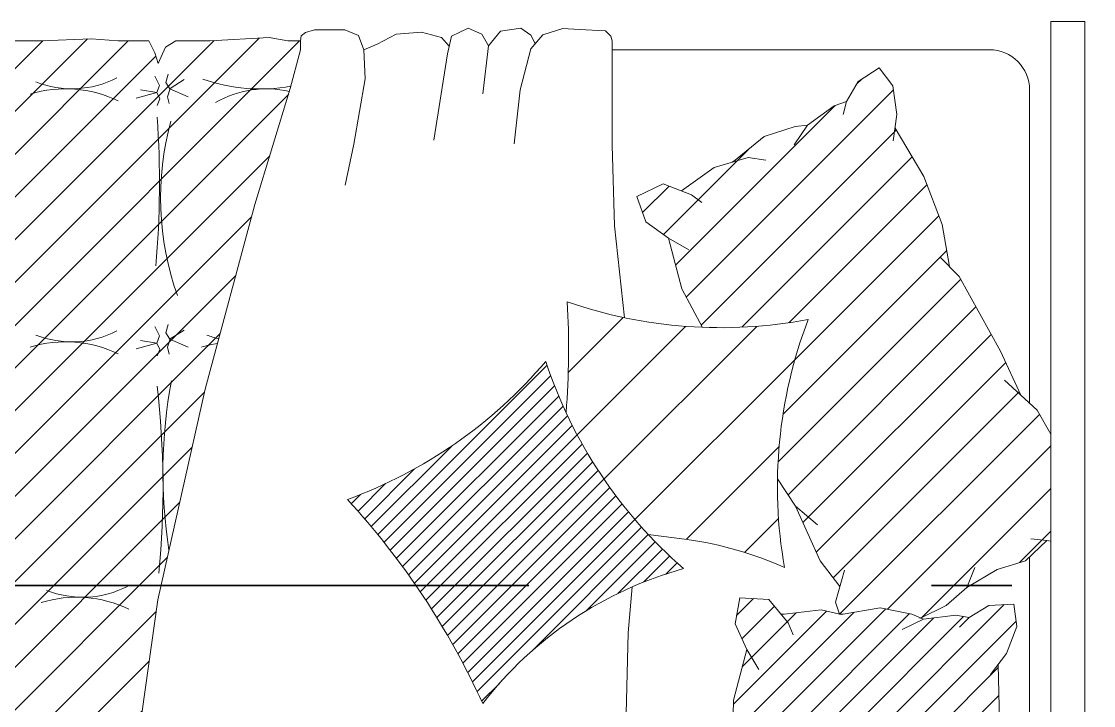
# Model space of a CAD drawing. Extents: x -23.8 to 23.6, y 264.2 to 287.5.
# Drawn here: x -10.528 to -9.197, y 283.141 to 283.991 of the extents above; entities that cross this region are included whole.
import ezdxf

# ---------------------------------------------------------------- set-up
doc = ezdxf.new("R2010")
doc.units = 0
doc.header["$LTSCALE"] = 4
doc.linetypes.add('TRAZO_Y_PUNTO2', pattern=[0.5, 0.25, -0.125, 0, -0.125])
doc.layers.add('CORTES', color=11, linetype='TRAZO_Y_PUNTO2', lineweight=35)
doc.layers.add('MOBILIARIO', color=42, linetype='CONTINUOUS', lineweight=5)

# ---------------------------------------------------------------- blocks, each defined once
blk = doc.blocks.new('C-matri')
at = {"layer": 'MOBILIARIO'}
h = blk.add_hatch(dxfattribs=at)
h.set_pattern_fill('ANSI31', color=256, scale=0.3, style=0)
h.set_pattern_definition([(45, (-70.11554, -48.395696), (-0.026516504, 0.026516504), [])])
h.paths.add_polyline_path([(0.4167, 0.6572), (0.4094, 0.6703), (0.3999, 0.6855), (0.3897, 0.6855), (0.3013, 0.682), (0.226, 0.6855), (0.2012, 0.6855), (0.2004, 0.6718), (0.1888, 0.6586), (0.1844, 0.6689), (0.1778, 0.6855), (0.0805, 0.6855, 0.414214), (0.0305, 0.6355), (0.0305, 0.6306), (0.0489, 0.6252, 0.039517), (0.068, 0.623, -0.003927), (0.0704, 0.6229, -0.004747), (0.068, 0.623, 0.033561), (0.0483, 0.622), (0.0305, 0.5983), (0.0305, 0.5661), (0.0266, 0.4597), (0.0305, 0.354), (0.0305, 0.3409), (0.0445, 0.3188, 0.048909), (0.0681, 0.3155, -0.003927), (0.0704, 0.3155, -0.004747), (0.0681, 0.3155, 0.042091), (0.0434, 0.314), (0.0305, 0.3105), (0.0305, 0.2604), (0.0323, 0.219), (0.0265, 0.1152), (0.0305, 0.0352), (0.0305, 0.0133), (0.0447, -0.0044, 0.061154), (0.074, -0.0091, -0.003927), (0.0763, -0.0092, -0.004747), (0.074, -0.0091, 0.053803), (0.0425, -0.0119), (0.0305, -0.0335), (0.025, -0.17), (0.0305, -0.2938), (0.0305, -0.3209, 0.053044), (0.0748, -0.3255, -0.017657), (0.0837, -0.3253, -0.010609), (0.0748, -0.3255, 0.090879), (0.0305, -0.3364), (0.0305, -0.3576), (0.0279, -0.3938), (0.0338, -0.5166), (0.0305, -0.5857), (0.0305, -0.6202), (0.0327, -0.6222, 0.064362), (0.0862, -0.6289, -0.017657), (0.0951, -0.6287, -0.010609), (0.0862, -0.6289, 0.115733), (0.0309, -0.6454, 0.381281), (0.0805, -0.6897), (0.1144, -0.6908), (0.1545, -0.6897), (0.1778, -0.6897), (0.1933, -0.6849), (0.2006, -0.6674), (0.2108, -0.682), (0.2217, -0.6897), (0.2421, -0.6897), (0.2707, -0.6835), (0.3336, -0.6835), (0.3809, -0.6897), (0.4029, -0.6897), (0.4125, -0.6791), (0.4154, -0.6601), (0.4256, -0.6762), (0.4306, -0.6897), (0.4774, -0.6897), (0.5177, -0.6849), (0.5738, -0.6897), (0.6293, -0.6897), (0.639, -0.6791), (0.6498, -0.6897), (0.6921, -0.6897), (0.6921, -0.6756), (0.7087, -0.5574), (0.7644, -0.4369), (0.7977, -0.3287, 0.050928), (0.7722, -0.3258, -0.010609), (0.7633, -0.326, -0.017657), (0.7722, -0.3258, 0.032736), (0.7995, -0.3228), (0.7996, -0.3224), (0.8261, -0.1755), (0.8495, -0.008), (0.8634, 0.0536, -0.040384), (0.8558, 0.1531, -0.004633), (0.8561, 0.133, 0.032239), (0.8634, 0.0536), (0.9082, 0.2534), (0.9699, 0.4825), (1.0128, 0.6227, 0.053859), (0.9858, 0.6259, -0.010609), (0.9769, 0.6257, -0.017657), (0.9858, 0.6259, 0.034536), (1.0146, 0.6292), (1.0264, 0.6744), (1.0264, 0.6855), (1.0109, 0.6855), (0.9876, 0.6895), (0.9145, 0.6855), (0.8721, 0.6855), (0.859, 0.6778), (0.8502, 0.6573), (0.8458, 0.6704), (0.8385, 0.6855), (0.8005, 0.6855), (0.7669, 0.688), (0.7055, 0.6855), (0.6687, 0.6855), (0.6432, 0.6776), (0.633, 0.6645), (0.63, 0.6776), (0.6257, 0.6879), (0.5628, 0.6849), (0.4554, 0.6855), (0.4357, 0.6855), (0.4211, 0.6747)])
h.paths.add_polyline_path([(0.412, 0.4837, -0.004633), (0.4123, 0.4635, -0.008135)], flags=16)
h.paths.add_polyline_path([(0.4289, 0.3157), (0.4286, 0.3148), (0.4283, 0.3153)], flags=16)
h.paths.add_polyline_path([(0.5354, 0.3111, -0.017657), (0.5443, 0.3113, -0.010609)], flags=16)
h.paths.add_polyline_path([(0.287, 0.3155, -0.003927), (0.2893, 0.3155, -0.004747)], flags=16)
h.paths.add_polyline_path([(0.4286, 0.6263), (0.4283, 0.6268), (0.4289, 0.6272)], flags=16)
h.paths.add_polyline_path([(0.5171, 0.6198, -0.004747), (0.5148, 0.6199, -0.003927)], flags=16)
h.paths.add_polyline_path([(0.6466, 0.3153), (0.6472, 0.3157), (0.6469, 0.3148)], flags=16)
h.paths.add_polyline_path([(0.2984, 0.6229, -0.004747), (0.2961, 0.623, -0.003927)], flags=16)
h.paths.add_polyline_path([(0.6305, 0.1408, -0.008135), (0.6303, 0.161, -0.004633)], flags=16)
h.paths.add_polyline_path([(0.7383, 0.3121, -0.003927), (0.7407, 0.3121, -0.004747)], flags=16)
h.paths.add_polyline_path([(0.6469, 0.6214), (0.6466, 0.6219), (0.6472, 0.6223)], flags=16)
h.paths.add_polyline_path([(0.1996, 0.3157), (0.1993, 0.3148), (0.199, 0.3153)], flags=16)
h.paths.add_polyline_path([(0.1915, 0.4817, -0.004633), (0.1917, 0.4616, -0.008135)], flags=16)
h.paths.add_polyline_path([(0.7407, 0.6259, -0.004747), (0.7383, 0.626, -0.003927)], flags=16)
h.paths.add_polyline_path([(0.1996, 0.6318), (0.1993, 0.631), (0.199, 0.6315)], flags=16)
h.paths.add_polyline_path([(0.43, -0.0057), (0.4296, -0.0066), (0.4293, -0.0061)], flags=16)
h.paths.add_polyline_path([(0.8645, 0.3153), (0.8651, 0.3157), (0.8648, 0.3148)], flags=16)
h.paths.add_polyline_path([(0.5232, -0.008, -0.003927), (0.5255, -0.0081, -0.004747)], flags=16)
h.paths.add_polyline_path([(0.2961, -0.0091, -0.003927), (0.2984, -0.0092, -0.004747)], flags=16)
h.paths.add_polyline_path([(0.8648, 0.6256), (0.8645, 0.6261), (0.8651, 0.6265)], flags=16)
h.paths.add_polyline_path([(0.6466, -0.0061), (0.6472, -0.0057), (0.6469, -0.0066)], flags=16)
h.paths.add_polyline_path([(0.4164, -0.1525, -0.004633), (0.4166, -0.1726, -0.008135)], flags=16)
h.paths.add_polyline_path([(0.1987, -0.0057), (0.1984, -0.0066), (0.1981, -0.0061)], flags=16)
h.paths.add_polyline_path([(0.7517, -0.0047, -0.003927), (0.7541, -0.0047, -0.004747)], flags=16)
h.paths.add_polyline_path([(0.1915, -0.1501, -0.004633), (0.1917, -0.1702, -0.008135)], flags=16)
h.paths.add_polyline_path([(0.4289, -0.3256), (0.4286, -0.3265), (0.4283, -0.326)], flags=16)
h.paths.add_polyline_path([(0.5148, -0.3284, -0.003927), (0.5171, -0.3284, -0.004747)], flags=16)
h.paths.add_polyline_path([(0.3138, -0.3255, -0.017657), (0.3228, -0.3253, -0.010609)], flags=16)
h.paths.add_polyline_path([(0.6466, -0.326), (0.6472, -0.3256), (0.6469, -0.3265)], flags=16)
h.paths.add_polyline_path([(0.2089, -0.3256), (0.2086, -0.3265), (0.2083, -0.326)], flags=16)
h.paths.add_polyline_path([(0.6373, -0.4775, -0.004633), (0.6376, -0.4976, -0.008135)], flags=16)
h.paths.add_polyline_path([(0.1915, -0.4726, -0.004633), (0.1917, -0.4928, -0.008135)], flags=16)
h.paths.add_polyline_path([(0.4289, -0.6267), (0.4286, -0.6276), (0.4283, -0.6271)], flags=16)
h.paths.add_polyline_path([(0.5148, -0.629, -0.003927), (0.5171, -0.6291, -0.004747)], flags=16)
h.paths.add_polyline_path([(0.3138, -0.6289, -0.017657), (0.3228, -0.6287, -0.010609)], flags=16)
h.paths.add_polyline_path([(0.6466, -0.6367), (0.6472, -0.6363), (0.6469, -0.6371)], flags=16)
h.paths.add_polyline_path([(0.2089, -0.6355), (0.2086, -0.6364), (0.2083, -0.6359)], flags=16)
h = blk.add_hatch(dxfattribs=at)
h.set_pattern_fill('ANSI31', color=256, scale=0.2, style=0)
h.set_pattern_definition([(45, (-70.11554, -48.395696), (-0.0176776695, 0.0176776695), [])])
h.paths.add_polyline_path([(1.8839, -0.2212), (1.8932, -0.158), (1.8916, -0.0884), (1.9019, -0.0747), (1.9149, -0.0409), (1.9111, -0.0133), (1.88, -0.015), (1.8555, -0.03), (1.8392, -0.0271), (1.7989, -0.032), (1.7847, -0.0257), (1.7451, -0.0178), (1.695, -0.0267), (1.6947, -0.0258), (1.6721, -0.0206), (1.6228, -0.0263), (1.6074, -0.0076), (1.5711, -0.0054), (1.5655, -0.0379), (1.5799, -0.0697), (1.5634, -0.1325), (1.5615, -0.2235), (1.5652, -0.2718), (1.557, -0.2979), (1.5503, -0.3777), (1.554, -0.4362), (1.5477, -0.5106), (1.5534, -0.5502), (1.539, -0.5647), (1.5311, -0.6043), (1.533, -0.6336), (1.5585, -0.6333), (1.59, -0.6243), (1.6204, -0.6334), (1.6566, -0.6356), (1.6899, -0.6285), (1.7336, -0.6276), (1.7696, -0.6352), (1.8047, -0.6264), (1.8309, -0.6444), (1.8542, -0.6513), (1.8658, -0.6392), (1.871, -0.614), (1.8672, -0.5865), (1.8746, -0.5541), (1.8737, -0.4793), (1.8653, -0.4535), (1.8698, -0.3935), (1.8708, -0.2878), (1.8663, -0.2712)])
for p, q in [((1.2525, 0.6196), (1.2598, 0.6792)), ((1.7154, 0.6311), (1.7228, 0.6384)), ((1.5048, 0.3674), (1.7616, 0.6242)), ((1.9305, 0.236), (1.9305, 0.6244)), ((1.4916, 0.4073), (1.6895, 0.6052)), ((1.5233, 0.3329), (1.7651, 0.5747)), ((1.4765, 0.4452), (1.582, 0.5506)), ((1.5616, 0.535), (1.5657, 0.5373)), ((1.5736, 0.3301), (1.7849, 0.5414)), ((1.4507, 0.4725), (1.4836, 0.5053)), ((1.6321, 0.3356), (1.8033, 0.5068)), ((1.508, 0.4263), (1.483, 0.4405)), ((1.6249, 0.2224), (1.8278, 0.4253)), ((1.6188, 0.1632), (1.8452, 0.3896)), ((1.3572, 0.3613), (1.3575, 0.3616)), ((1.631, 0.1223), (1.864, 0.3554)), ((1.3585, 0.2742), (1.4267, 0.3423)), ((1.6494, 0.0878), (1.8829, 0.3212)), ((1.1222, 0.0732), (1.3322, 0.2832)), ((1.666, 0.0513), (1.9009, 0.2863)), ((1.1301, 0.0634), (1.3368, 0.2701)), ((1.1379, 0.0535), (1.3416, 0.2573)), ((1.1455, 0.0435), (1.3467, 0.2447)), ((1.6871, 0.0194), (1.9178, 0.2501)), ((1.153, 0.0333), (1.3521, 0.2324)), ((1.1604, 0.023), (1.3577, 0.2203)), ((1.6949, -0.0259), (1.9429, 0.2221)), ((1.1677, 0.0126), (1.3635, 0.2084)), ((1.1142, 0.0829), (1.2141, 0.1827)), ((1.1819, -0.0085), (1.3757, 0.1853)), ((1.1888, -0.0193), (1.3822, 0.1741)), ((1.505, 0.0671), (1.6201, 0.1822)), ((1.7542, -0.0196), (1.957, 0.1832)), ((1.1956, -0.0301), (1.3889, 0.1631)), ((1.1061, 0.0925), (1.168, 0.1544)), ((1.2023, -0.0411), (1.3957, 0.1523)), ((1.0979, 0.1019), (1.132, 0.1361)), ((1.0896, 0.1113), (1.1009, 0.1226)), ((1.2153, -0.0635), (1.4101, 0.1313)), ((1.2216, -0.0749), (1.4175, 0.1211)), ((1.7969, -0.0299), (1.957, 0.1302)), ((1.2277, -0.0864), (1.4252, 0.1111)), ((1.2338, -0.0981), (1.4331, 0.1012)), ((1.2454, -0.1218), (1.4494, 0.0822)), ((1.5771, 0.0508), (1.6193, 0.093)), ((1.3136, -0.0713), (1.4578, 0.0729)), ((1.506, 0.067), (1.4577, 0.0731)), ((1.9181, 0.0382), (1.957, 0.0772)), ((1.3812, -0.0214), (1.4664, 0.0639)), ((1.4201, -0.0001), (1.4753, 0.055)), ((1.4519, 0.0139), (1.4843, 0.0464)), ((1.9305, -0.6256), (1.9305, 0.0453)), ((1.4796, 0.024), (1.4935, 0.0379)), ((1.6224, -0.0259), (1.6262, -0.0259)), ((1.6948, -0.0259), (1.6995, -0.0259)), ((1.5948, -0.0943), (1.5799, -0.0697)), ((1.2511, -0.1338), (1.2731, -0.1117))]:
    blk.add_line(p, q, dxfattribs=at)
blk.add_lwpolyline([(1.957, 0.7095), (1.9989, 0.7095), (1.9989, -0.7095), (1.957, -0.7095)], close=True, dxfattribs=at)
for points in [[(1.2108, 0.6788), (1.2015, 0.6894), (1.1767, 0.6963), (1.1451, 0.6936), (1.1217, 0.6812), (1.1052, 0.6743), (1.0983, 0.6922), (1.0816, 0.6989), (1.0437, 0.6993), (1.0328, 0.6956), (1.0275, 0.6917), (1.0264, 0.6855)], [(1.3176, 0.682), (1.3121, 0.6926), (1.2999, 0.7011), (1.2744, 0.6975), (1.2598, 0.6792), (1.2513, 0.6938), (1.2343, 0.7011), (1.2136, 0.6914), (1.2087, 0.6695), (1.1917, 0.5624)], [(1.8805, 0.6744), (1.4964, 0.6744), (1.4131, 0.6744), (1.4131, 0.6855), (1.4112, 0.6912), (1.4047, 0.6977), (1.3721, 0.6996), (1.3516, 0.7008), (1.327, 0.6928), (1.3121, 0.6756), (1.2987, 0.6245), (1.2914, 0.5575)], [(0.3999, 0.6855), (0.4094, 0.6703), (0.4167, 0.6572), (0.4211, 0.6747), (0.4357, 0.6855), (0.4554, 0.6855), (0.5628, 0.6849), (0.6257, 0.6879), (0.63, 0.6776), (0.633, 0.6645), (0.6432, 0.6776), (0.6687, 0.6855), (0.7055, 0.6855)], [(0.6921, -0.6897), (0.6921, -0.6756), (0.7087, -0.5574), (0.7644, -0.4369), (0.7996, -0.3224), (0.8261, -0.1755), (0.8495, -0.008), (0.9082, 0.2534), (0.9699, 0.4825), (1.0139, 0.6265), (1.0264, 0.6744), (1.0264, 0.6855), (1.0109, 0.6855), (0.9876, 0.6895), (0.9145, 0.6855)], [(0.7055, 0.6855), (0.7669, 0.688), (0.8005, 0.6855), (0.8385, 0.6855), (0.8458, 0.6704), (0.8502, 0.6573), (0.859, 0.6778), (0.8721, 0.6855), (0.9145, 0.6855)], [(1.1052, 0.6743), (1.1065, 0.6384), (1.0928, 0.5572), (1.0818, 0.5062)], [(1.4283, 0.342), (1.416, 0.4561), (1.4131, 0.556), (1.4131, 0.6744)], [(1.6994, 0.594), (1.7036, 0.6102), (1.7178, 0.6352), (1.744, 0.652), (1.7608, 0.6298), (1.7661, 0.594), (1.7616, 0.5615)], [(0.8458, 0.6417), (0.8517, 0.6302), (0.8484, 0.6213), (0.8228, 0.6143)], [(0.8625, 0.6443), (0.8595, 0.6339), (0.8645, 0.6261), (0.8873, 0.6161)], [(0.8636, 0.6076), (0.8614, 0.6161), (0.8651, 0.6265), (0.8821, 0.6373)], [(0.8488, 0.6054), (0.8521, 0.6135), (0.8484, 0.6213), (0.828, 0.6246)], [(1.6388, 0.5565), (1.6553, 0.5807), (1.6881, 0.6047), (1.7036, 0.6102)], [(1.5636, 0.5356), (1.6015, 0.5667), (1.6399, 0.5792), (1.6553, 0.5807)], [(1.8313, 0.4053), (1.8222, 0.4574), (1.7993, 0.5171), (1.7637, 0.577)], [(1.499, 0.4993), (1.5393, 0.5284), (1.5817, 0.5409), (1.6036, 0.5374)], [(1.5248, 0.33), (1.4993, 0.3776), (1.483, 0.4405), (1.4548, 0.4611), (1.4437, 0.4922), (1.4764, 0.5081), (1.5112, 0.4946), (1.5241, 0.4847)], [(1.2397, -0.1098), (1.4411, 0.0916), (1.6397, 0.2902), (1.818, 0.4684)], [(1.9199, 0.2458), (1.8943, 0.3004), (1.8434, 0.3929), (1.8193, 0.4176)], [(0.8625, 0.3335), (0.8595, 0.3231), (0.8645, 0.3153), (0.8873, 0.3053)], [(0.8458, 0.3309), (0.8517, 0.3194), (0.8484, 0.3105), (0.8228, 0.3035)], [(0.8636, 0.2968), (0.8614, 0.3053), (0.8651, 0.3157), (0.8821, 0.3265)], [(1.1749, 0.0021), (1.3695, 0.1968), (1.504, 0.3312)], [(1.2089, -0.0523), (1.4028, 0.1417), (1.5924, 0.3312)], [(0.8488, 0.2946), (0.8521, 0.3027), (0.8484, 0.3105), (0.828, 0.3138)], [(1.957, 0.1977), (1.9398, 0.2274), (1.8996, 0.2645)], [(1.6674, 0.0852), (1.6401, 0.1083), (1.618, 0.1422)], [(1.6954, 0.0087), (1.671, 0.0404), (1.6401, 0.1083)], [(1.957, 0.0649), (1.9518, 0.0654), (1.9321, 0.0676)], [(1.9518, 0.0654), (1.9254, 0.0405), (1.8904, 0.0296), (1.8527, 0.0073)], [(1.6947, -0.0258), (1.6899, -0.0111), (1.7009, 0.0286)], [(1.8628, 0.0323), (1.8527, 0.0073), (1.8272, -0.0152), (1.7945, -0.0311)], [(1.8805, -0.6756), (1.3623, -0.6756), (1.3858, -0.4834), (1.425, -0.2716), (1.4293, -0.183), (1.4329, -0.0491), (1.4376, 0.008)], [(1.5652, -0.2718), (1.5615, -0.2235), (1.5634, -0.1325), (1.5799, -0.0697), (1.5655, -0.0379), (1.5711, -0.0054), (1.6074, -0.0076), (1.6311, -0.0364), (1.6375, -0.0513)], [(1.8438, -0.042), (1.8555, -0.03), (1.88, -0.015), (1.9111, -0.0133), (1.9149, -0.0409), (1.9019, -0.0747), (1.8821, -0.1008)], [(1.6228, -0.0263), (1.6721, -0.0206), (1.6969, -0.0263), (1.7451, -0.0178), (1.7847, -0.0257), (1.7989, -0.032), (1.7726, -0.045)], [(1.7989, -0.032), (1.8392, -0.0271), (1.8555, -0.03)], [(1.8663, -0.2712), (1.8839, -0.2212), (1.8932, -0.158), (1.8916, -0.0884)]]:
    blk.add_lwpolyline(points, dxfattribs=at)
for centre, radius, start, end in [((1.8805, 0.6244), 0.05, 0, 90), ((0.7429, 0.7478), 0.1219, 248.4806, 297.2489), ((0.7354, 0.4787), 0.1473, 63.8397, 107.3557), ((0.9764, 0.8359), 0.2102, 250.2707, 280.4931), ((0.9844, 0.4996), 0.1263, 77.0109, 119.9939), ((-0.3276, 0.5091), 1.1792, 354.9942, 3.9649), ((1.2155, 0.4909), 0.3625, 164.849, 199.5867), ((0.3939, 0.3032), 0.9651, 355.311, 3.4716), ((1.5481, 0.9132), 0.5836, 250.9059, 280.6528), ((2.1998, 0.1326), 0.5819, 159.159, 189.9254), ((0.7429, 0.4339), 0.1219, 248.4806, 297.2489), ((0.955, 0.4339), 0.1219, 248.4806, 255.7602), ((0.7354, 0.1648), 0.1473, 63.8397, 107.3557), ((0.9475, 0.1648), 0.1473, 99.385, 107.3557), ((0.8853, 0.665), 0.5836, 289.9849, 319.7318), ((1.8833, 0.4699), 0.5819, 198.238, 229.0044), ((-0.23, 0.1308), 1.0861, 354.4158, 6.6746), ((1.4745, 0.15), 0.6186, 169.4126, 188.9636), ((0.3738, -0.5361), 0.9651, 24.4421, 42.5506), ((1.4367, -0.401), 0.4731, 66.3276, 81.5768), ((1.6273, -0.4254), 0.4731, 105.4066, 142.4063), ((0.7563, 0.1171), 0.1219, 248.4806, 297.2489), ((0.7488, -0.152), 0.1473, 63.8397, 107.3557)]:
    blk.add_arc(centre, radius, start, end, dxfattribs=at)

msp = doc.modelspace()

# ---------------------------------------------------------------- linework, layer by layer
at = {"layer": 'CORTES'}
msp.add_lwpolyline([(-22.5838, 282.1977), (-19.9697, 282.1977), (-19.9697, 283.6828), (-19.4939, 283.6828), (-19.4939, 282.1977), (-15.0982, 282.1977), (-15.0982, 283.2905), (-7.9697, 283.2905)], dxfattribs=at)

# ---------------------------------------------------------------- block references
at = {"layer": 'MOBILIARIO', "ltscale": 0.5, "xscale": 1.001443746147288, "yscale": 1.001443746147288, "zscale": 1.001443746147288}
msp.add_blockref('C-matri', (-11.2096, 283.2807), dxfattribs=at)

doc.saveas('drawing.dxf')
